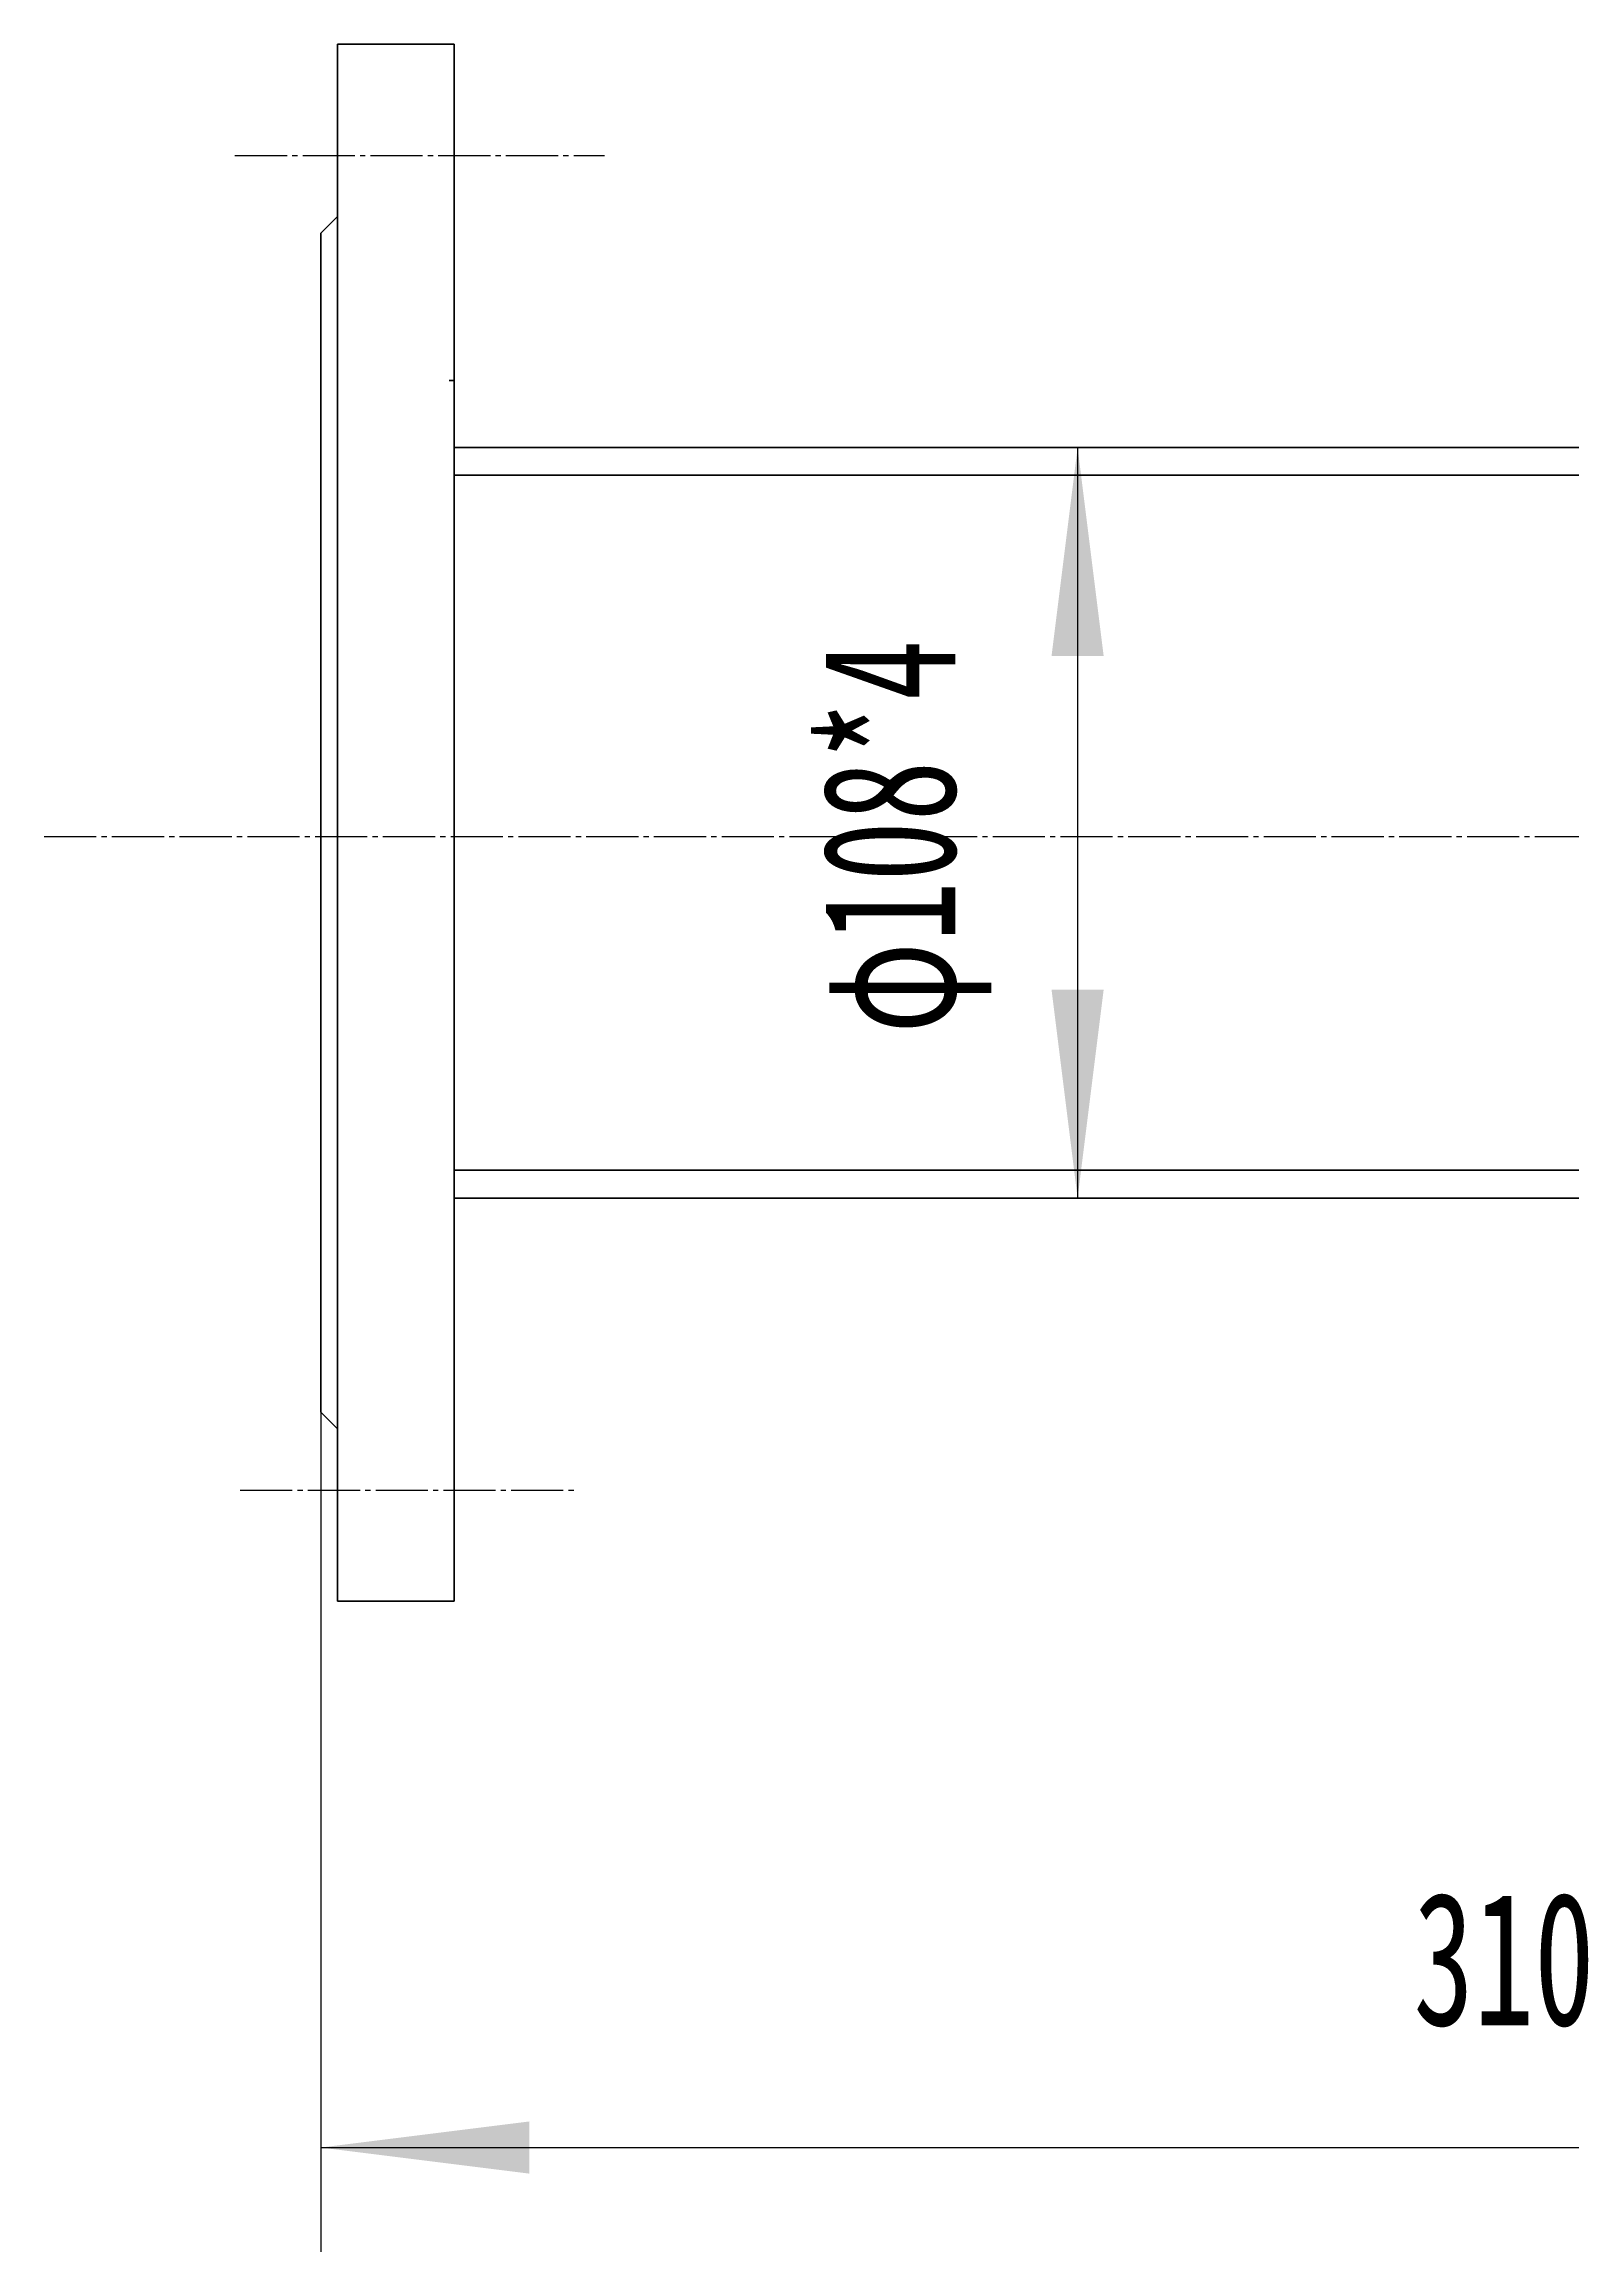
# Model space of a CAD drawing. Header units: millimetres. Extents: x -8910 to 8910, y -12615 to 12615.
# Drawn here: x -822 to 58, y 10113 to 11383 of the extents above; entities that cross this region are included whole.
import ezdxf

# ---------------------------------------------------------------- set-up
doc = ezdxf.new("R2010")
doc.units = ezdxf.units.MM
doc.linetypes.add('EB_DASHDOT', pattern=[39, 30, -3, 3, -3])
for name, color, linetype, lineweight in [('CAXA0', 7, 'Continuous', 50), ('CAXA1', 1, 'EB_DASHDOT', 25), ('CAXA4', 3, 'Continuous', 15)]:
    doc.layers.add(name, color=color, linetype=linetype, lineweight=lineweight)
doc.styles.add('UserTxtStyle1', font='FSGB2312.ttf', dxfattribs={"width": 0.667})
doc.styles.add('标准', font='FSGB2312.ttf', dxfattribs={"width": 0.667})
doc.dimstyles.new('标准', dxfattribs={"dimtxt": 3.5, "dimasz": 4, "dimexe": 2, "dimexo": 0, "dimtad": 1, "dimdsep": 46, "dimtxsty": '标准', "dimcen": 0, "dimdle": 6, "dimaunit": 1, "dimazin": 2, "dimtfac": 1, "dimtdec": 3, "dimtmove": 0, "dimatfit": 3, "dimfxl": 0, "dimtolj": 1, "dimtzin": 0, "dimarcsym": 0})

# ---------------------------------------------------------------- blocks, each defined once
blk = doc.blocks.new('*CAXBLOCK156155')
at = {"layer": 'CAXA4', "linetype": 'Continuous', "lineweight": 25, "transparency": 16777216}
for points in [[(-662.5, 10172.6), (-542.5, 10157.6), (-542.5, 10187.6)], [(715.5, 10172.6), (595.5, 10157.6), (595.5, 10187.6)]]:
    blk.add_hatch(color=0, dxfattribs=at).paths.add_polyline_path(points, flags=0)
at = {"layer": 'CAXA4', "color": 0, "linetype": 'Continuous', "lineweight": 25, "transparency": 16777216}
for p, q in [((715.5, 10718.9), (715.5, 10112.6)), ((-662.5, 10595.7), (-662.5, 10112.6)), ((-662.5, 10172.6), (715.5, 10172.6))]:
    blk.add_line(p, q, dxfattribs=at)
at = {"layer": 'CAXA4', "color": 0, "linetype": 'Continuous', "lineweight": 25, "transparency": 16777216, "insert": (-33.6, 10319.6), "char_height": 76.6, "attachment_point": 1, "style": 'UserTxtStyle1'}
blk.add_mtext('\\fFangSong_GB2312|b0|i0|p34;310', dxfattribs=at)
blk = doc.blocks.new('*CAXBLOCK157156')
at = {"layer": 'CAXA4', "linetype": 'Continuous', "lineweight": 25, "transparency": 16777216}
for points in [[(-226.9, 11150.9), (-241.9, 11030.9), (-211.9, 11030.9)], [(-226.9, 10718.9), (-241.9, 10838.9), (-211.9, 10838.9)]]:
    blk.add_hatch(color=0, dxfattribs=at).paths.add_polyline_path(points, flags=0)
at = {"layer": 'CAXA4', "color": 0, "linetype": 'Continuous', "lineweight": 25, "transparency": 16777216}
for p, q in [((-585.7, 11150.9), (-166.9, 11150.9)), ((-226.9, 11150.9), (-226.9, 10718.9)), ((-585.7, 10718.9), (-166.9, 10718.9))]:
    blk.add_line(p, q, dxfattribs=at)
at = {"layer": 'CAXA4', "color": 0, "linetype": 'Continuous', "lineweight": 25, "transparency": 16777216, "insert": (-373.9, 10813.5), "char_height": 76.6, "attachment_point": 1, "rotation": 90, "style": 'UserTxtStyle1'}
blk.add_mtext('\\fFangSong_GB2312|b0|i0|p34;φ108*4', dxfattribs=at)

msp = doc.modelspace()

# ---------------------------------------------------------------- linework, layer by layer
at = {"layer": 'CAXA0', "linetype": 'Continuous', "lineweight": 70}
for p, q in [((-652.89, 11382.941), (-652.89, 10486.941)), ((-585.69, 11382.941), (-652.89, 11382.941)), ((-585.69, 10486.941), (-585.69, 11382.941)), ((-662.49, 11274.141), (-652.89, 11283.741)), ((-662.49, 11274.141), (-662.49, 10595.741)), ((-588.658, 11189.341), (-585.69, 11189.341)), ((-662.49, 10595.741), (-652.89, 10586.141)), ((-652.89, 10486.941), (-585.69, 10486.941))]:
    msp.add_line(p, q, dxfattribs=at)
at = {"layer": 'CAXA0'}
for p, q in [((-585.69, 11150.941), (715.479, 11150.941)), ((-585.69, 11134.941), (695.479, 11134.941)), ((-585.69, 10734.941), (234.908, 10734.941)), ((-585.69, 10718.941), (234.908, 10718.941))]:
    msp.add_line(p, q, dxfattribs=at)
at = {"layer": 'CAXA1', "linetype": 'EB_DASHDOT', "lineweight": 25}
for p, q in [((-711.901, 11318.941), (-499.123, 11318.941)), ((-821.723, 10926.941), (938.036, 10926.941)), ((-708.904, 10550.941), (-514.107, 10550.941))]:
    msp.add_line(p, q, dxfattribs=at)

# ---------------------------------------------------------------- dimensions: what is measured, and where the dimension line sits
at = {"layer": 'CAXA4'}
dim = msp.add_linear_dim(base=(-226.879, 11038.229), p1=(-585.69, 11150.941), p2=(-585.69, 10718.941), angle=90, text='\\fFangSong_GB2312;φ108*4', dimstyle='标准', dxfattribs=at)
dim.commit()
dim.dimension.update_dxf_attribs({"geometry": '*CAXBLOCK157156', "text_midpoint": (-321.379, 10934.941)})
dim = msp.add_linear_dim(base=(209.105, 10172.582), p1=(-662.49, 10595.741), p2=(715.479, 10718.941), text='\\fFangSong_GB2312;310', dimstyle='标准', dxfattribs=at)
dim.commit()
dim.dimension.update_dxf_attribs({"geometry": '*CAXBLOCK156155', "text_midpoint": (26.494, 10267.082)})

doc.saveas('drawing.dxf')
